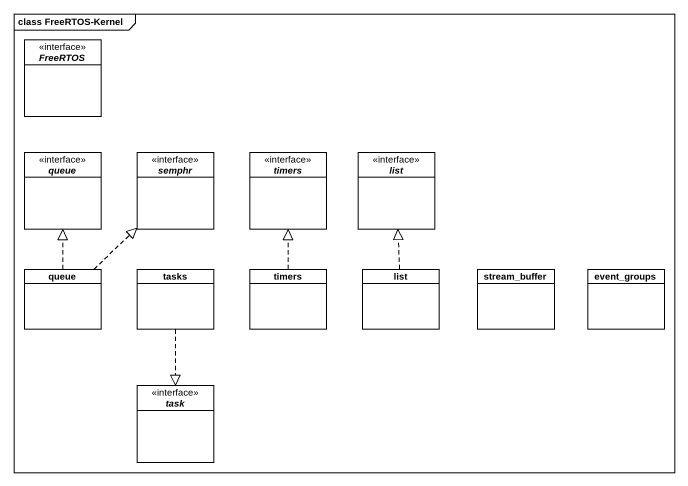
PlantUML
@startuml
mainframe class FreeRTOS-Kernel
hide circle
hide empty members
interface FreeRTOS
interface "queue" as queue_
interface semphr
interface timers
interface list
class "queue" as queue__2
class tasks
class "timers" as timers_2
class "list" as list_2
class stream_buffer
class event_groups
interface task
queue__2 .up.|> queue_
queue__2 .up.|> semphr
tasks ..|> task
timers_2 .up.|> timers
list_2 .up.|> list
@enduml
